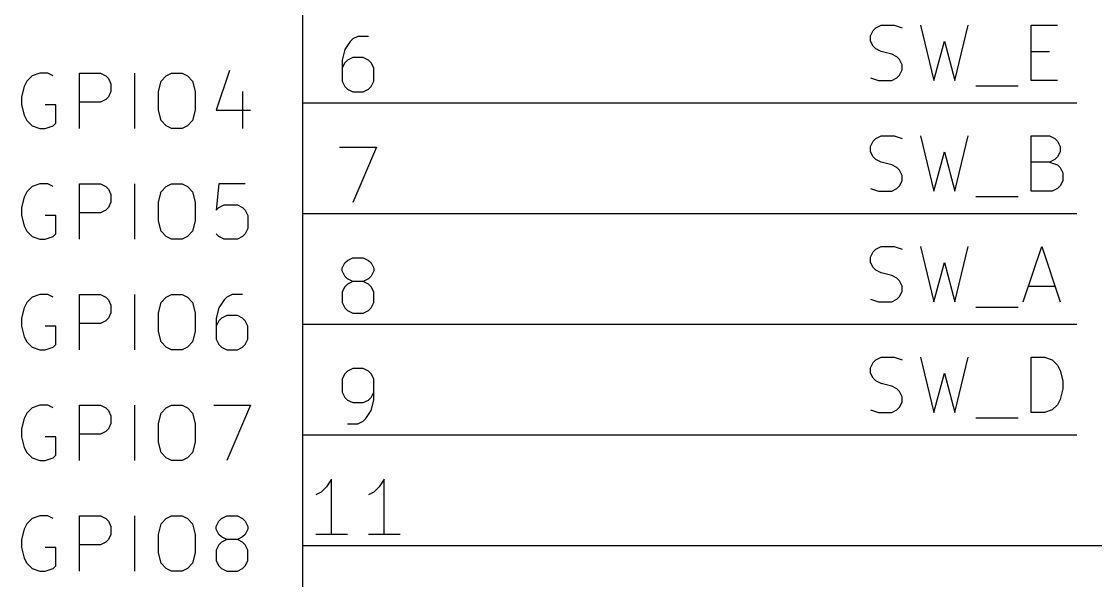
# Model space of a CAD drawing. Extents: x 0.4 to 11.3, y -7.9 to -0.4.
# Drawn here: x 8.646 to 9.617, y -3.632 to -3.126 of the extents above; entities that cross this region are included whole.
import ezdxf

# ---------------------------------------------------------------- set-up
doc = ezdxf.new("R2010")
doc.units = 0
doc.header["$MEASUREMENT"] = 0
for name, color, linetype in [('CYAN2', 4, 'CONTINUOUS'), ('GRAY1', 251, 'CONTINUOUS'), ('GREEN3', 91, 'CONTINUOUS'), ('LYELLOW', 51, 'CONTINUOUS'), ('RED2', 1, 'CONTINUOUS'), ('RED3', 11, 'CONTINUOUS')]:
    doc.layers.add(name, color=color, linetype=linetype)

msp = doc.modelspace()

# ---------------------------------------------------------------- linework, layer by layer
at = {"layer": 'CYAN2', "linetype": 'CONTINUOUS'}
for p, q in [((8.65524, -3.17551), (8.65047, -3.18028)), ((8.65524, -3.17551), (8.65047, -3.18028)), ((8.66238, -3.17313), (8.65524, -3.17551)), ((8.66238, -3.17313), (8.65524, -3.17551)), ((8.66952, -3.17313), (8.66238, -3.17313)), ((8.66952, -3.17313), (8.66238, -3.17313)), ((8.67428, -3.17551), (8.66952, -3.17313)), ((8.67428, -3.17551), (8.66952, -3.17313)), ((8.69809, -3.22313), (8.69809, -3.17313)), ((8.69809, -3.17313), (8.71714, -3.17313)), ((8.69809, -3.22313), (8.69809, -3.17313)), ((8.69809, -3.17313), (8.71714, -3.17313)), ((8.71714, -3.17313), (8.7219, -3.17551)), ((8.71714, -3.17313), (8.7219, -3.17551)), ((8.7219, -3.17551), (8.72428, -3.17789)), ((8.7219, -3.17551), (8.72428, -3.17789)), ((8.74809, -3.22313), (8.74809, -3.17313)), ((8.74809, -3.22313), (8.74809, -3.17313)), ((8.7719, -3.18028), (8.77667, -3.17551)), ((8.7719, -3.18028), (8.77667, -3.17551)), ((8.77667, -3.17551), (8.78143, -3.17313)), ((8.77667, -3.17551), (8.78143, -3.17313)), ((8.78143, -3.17313), (8.79095, -3.17313)), ((8.78143, -3.17313), (8.79095, -3.17313)), ((8.79095, -3.17313), (8.79571, -3.17551)), ((8.79095, -3.17313), (8.79571, -3.17551)), ((8.79571, -3.17551), (8.80047, -3.18028)), ((8.79571, -3.17551), (8.80047, -3.18028)), ((8.83381, -3.17075), (8.82191, -3.20646)), ((8.83381, -3.17075), (8.82191, -3.20646)), ((8.64809, -3.18504), (8.64571, -3.19456)), ((8.64809, -3.18504), (8.64571, -3.19456)), ((8.65047, -3.18028), (8.64809, -3.18504)), ((8.65047, -3.18028), (8.64809, -3.18504)), ((8.72428, -3.17789), (8.72666, -3.18265)), ((8.72428, -3.17789), (8.72666, -3.18265)), ((8.72666, -3.18265), (8.72666, -3.1898)), ((8.72666, -3.18265), (8.72666, -3.1898)), ((8.76952, -3.1898), (8.7719, -3.18028)), ((8.76952, -3.1898), (8.7719, -3.18028)), ((8.80047, -3.18028), (8.80285, -3.1898)), ((8.80047, -3.18028), (8.80285, -3.1898)), ((8.64571, -3.19456), (8.64571, -3.2017)), ((8.64571, -3.19456), (8.64571, -3.2017)), ((8.72428, -3.19456), (8.7219, -3.19694)), ((8.72428, -3.19456), (8.7219, -3.19694)), ((8.72666, -3.1898), (8.72428, -3.19456)), ((8.72666, -3.1898), (8.72428, -3.19456)), ((8.76952, -3.20646), (8.76952, -3.1898)), ((8.76952, -3.20646), (8.76952, -3.1898)), ((8.80285, -3.1898), (8.80285, -3.20646)), ((8.80285, -3.1898), (8.80285, -3.20646)), ((8.84571, -3.1898), (8.84571, -3.22313)), ((8.84571, -3.1898), (8.84571, -3.22313)), ((8.64571, -3.2017), (8.64809, -3.21122)), ((8.64571, -3.2017), (8.64809, -3.21122)), ((8.67666, -3.2017), (8.66714, -3.2017)), ((8.67666, -3.2017), (8.66714, -3.2017)), ((8.67666, -3.21837), (8.67666, -3.2017)), ((8.67666, -3.21837), (8.67666, -3.2017)), ((8.71714, -3.19932), (8.69809, -3.19932)), ((8.71714, -3.19932), (8.69809, -3.19932)), ((8.7219, -3.19694), (8.71714, -3.19932)), ((8.7219, -3.19694), (8.71714, -3.19932)), ((8.64809, -3.21122), (8.65047, -3.21599)), ((8.64809, -3.21122), (8.65047, -3.21599)), ((8.7719, -3.21599), (8.76952, -3.20646)), ((8.7719, -3.21599), (8.76952, -3.20646)), ((8.80285, -3.20646), (8.80047, -3.21599)), ((8.80285, -3.20646), (8.80047, -3.21599)), ((8.82191, -3.20646), (8.85285, -3.20646)), ((8.82191, -3.20646), (8.85285, -3.20646)), ((8.65047, -3.21599), (8.65524, -3.22075)), ((8.65047, -3.21599), (8.65524, -3.22075)), ((8.65524, -3.22075), (8.66238, -3.22313)), ((8.65524, -3.22075), (8.66238, -3.22313)), ((8.66238, -3.22313), (8.66714, -3.22313)), ((8.66238, -3.22313), (8.66714, -3.22313)), ((8.66714, -3.22313), (8.67428, -3.22075)), ((8.66714, -3.22313), (8.67428, -3.22075)), ((8.67428, -3.22075), (8.67666, -3.21837)), ((8.67428, -3.22075), (8.67666, -3.21837)), ((8.77667, -3.22075), (8.7719, -3.21599)), ((8.77667, -3.22075), (8.7719, -3.21599)), ((8.78143, -3.22313), (8.77667, -3.22075)), ((8.78143, -3.22313), (8.77667, -3.22075)), ((8.79095, -3.22313), (8.78143, -3.22313)), ((8.79095, -3.22313), (8.78143, -3.22313)), ((8.79571, -3.22075), (8.79095, -3.22313)), ((8.79571, -3.22075), (8.79095, -3.22313)), ((8.80047, -3.21599), (8.79571, -3.22075)), ((8.80047, -3.21599), (8.79571, -3.22075)), ((8.66238, -3.27313), (8.65524, -3.27551)), ((8.66238, -3.27313), (8.65524, -3.27551)), ((8.66952, -3.27313), (8.66238, -3.27313)), ((8.66952, -3.27313), (8.66238, -3.27313)), ((8.67428, -3.27551), (8.66952, -3.27313)), ((8.67428, -3.27551), (8.66952, -3.27313)), ((8.69809, -3.32313), (8.69809, -3.27313)), ((8.69809, -3.27313), (8.71714, -3.27313)), ((8.69809, -3.32313), (8.69809, -3.27313)), ((8.69809, -3.27313), (8.71714, -3.27313)), ((8.71714, -3.27313), (8.7219, -3.27551)), ((8.71714, -3.27313), (8.7219, -3.27551)), ((8.74809, -3.32313), (8.74809, -3.27313)), ((8.74809, -3.32313), (8.74809, -3.27313)), ((8.77667, -3.27551), (8.78143, -3.27313)), ((8.77667, -3.27551), (8.78143, -3.27313)), ((8.78143, -3.27313), (8.79095, -3.27313)), ((8.78143, -3.27313), (8.79095, -3.27313)), ((8.79095, -3.27313), (8.79571, -3.27551)), ((8.79095, -3.27313), (8.79571, -3.27551)), ((8.82428, -3.27313), (8.82191, -3.29694)), ((8.82428, -3.27313), (8.82191, -3.29694)), ((8.84809, -3.27313), (8.82428, -3.27313)), ((8.84809, -3.27313), (8.82428, -3.27313)), ((8.65047, -3.28028), (8.64809, -3.28504)), ((8.65047, -3.28028), (8.64809, -3.28504)), ((8.65524, -3.27551), (8.65047, -3.28028)), ((8.65524, -3.27551), (8.65047, -3.28028)), ((8.7219, -3.27551), (8.72428, -3.27789)), ((8.7219, -3.27551), (8.72428, -3.27789)), ((8.72428, -3.27789), (8.72666, -3.28265)), ((8.72428, -3.27789), (8.72666, -3.28265)), ((8.72666, -3.28265), (8.72666, -3.2898)), ((8.72666, -3.28265), (8.72666, -3.2898)), ((8.76952, -3.2898), (8.7719, -3.28028)), ((8.76952, -3.2898), (8.7719, -3.28028)), ((8.7719, -3.28028), (8.77667, -3.27551)), ((8.7719, -3.28028), (8.77667, -3.27551)), ((8.79571, -3.27551), (8.80047, -3.28028)), ((8.79571, -3.27551), (8.80047, -3.28028)), ((8.80047, -3.28028), (8.80285, -3.2898)), ((8.80047, -3.28028), (8.80285, -3.2898)), ((8.64809, -3.28504), (8.64571, -3.29456)), ((8.64809, -3.28504), (8.64571, -3.29456)), ((8.72666, -3.2898), (8.72428, -3.29456)), ((8.72666, -3.2898), (8.72428, -3.29456)), ((8.76952, -3.30646), (8.76952, -3.2898)), ((8.76952, -3.30646), (8.76952, -3.2898)), ((8.80285, -3.2898), (8.80285, -3.30646)), ((8.80285, -3.2898), (8.80285, -3.30646)), ((8.82428, -3.29456), (8.82905, -3.29218)), ((8.82428, -3.29456), (8.82905, -3.29218)), ((8.82905, -3.29218), (8.84095, -3.29218)), ((8.82905, -3.29218), (8.84095, -3.29218)), ((8.84095, -3.29218), (8.84571, -3.29456)), ((8.84095, -3.29218), (8.84571, -3.29456)), ((8.64571, -3.29456), (8.64571, -3.3017)), ((8.64571, -3.29456), (8.64571, -3.3017)), ((8.64571, -3.3017), (8.64809, -3.31122)), ((8.64571, -3.3017), (8.64809, -3.31122)), ((8.67666, -3.3017), (8.66714, -3.3017)), ((8.67666, -3.3017), (8.66714, -3.3017)), ((8.67666, -3.31837), (8.67666, -3.3017)), ((8.67666, -3.31837), (8.67666, -3.3017)), ((8.71714, -3.29932), (8.69809, -3.29932)), ((8.71714, -3.29932), (8.69809, -3.29932)), ((8.7219, -3.29694), (8.71714, -3.29932)), ((8.7219, -3.29694), (8.71714, -3.29932)), ((8.72428, -3.29456), (8.7219, -3.29694)), ((8.72428, -3.29456), (8.7219, -3.29694)), ((8.82191, -3.29694), (8.82428, -3.29456)), ((8.82191, -3.29694), (8.82428, -3.29456)), ((8.84571, -3.29456), (8.84809, -3.29694)), ((8.84571, -3.29456), (8.84809, -3.29694)), ((8.84809, -3.29694), (8.85048, -3.3017)), ((8.84809, -3.29694), (8.85048, -3.3017)), ((8.85048, -3.3017), (8.85048, -3.31361)), ((8.85048, -3.3017), (8.85048, -3.31361)), ((8.64809, -3.31122), (8.65047, -3.31599)), ((8.64809, -3.31122), (8.65047, -3.31599)), ((8.7719, -3.31599), (8.76952, -3.30646)), ((8.7719, -3.31599), (8.76952, -3.30646)), ((8.80285, -3.30646), (8.80047, -3.31599)), ((8.80285, -3.30646), (8.80047, -3.31599)), ((8.65047, -3.31599), (8.65524, -3.32075)), ((8.65047, -3.31599), (8.65524, -3.32075)), ((8.65524, -3.32075), (8.66238, -3.32313)), ((8.65524, -3.32075), (8.66238, -3.32313)), ((8.66714, -3.32313), (8.67428, -3.32075)), ((8.66714, -3.32313), (8.67428, -3.32075)), ((8.67428, -3.32075), (8.67666, -3.31837)), ((8.67428, -3.32075), (8.67666, -3.31837)), ((8.77667, -3.32075), (8.7719, -3.31599)), ((8.77667, -3.32075), (8.7719, -3.31599)), ((8.78143, -3.32313), (8.77667, -3.32075)), ((8.78143, -3.32313), (8.77667, -3.32075)), ((8.79571, -3.32075), (8.79095, -3.32313)), ((8.79571, -3.32075), (8.79095, -3.32313)), ((8.80047, -3.31599), (8.79571, -3.32075)), ((8.80047, -3.31599), (8.79571, -3.32075)), ((8.82428, -3.32075), (8.82191, -3.31837)), ((8.82428, -3.32075), (8.82191, -3.31837)), ((8.82905, -3.32313), (8.82428, -3.32075)), ((8.82905, -3.32313), (8.82428, -3.32075)), ((8.84571, -3.32075), (8.84095, -3.32313)), ((8.84571, -3.32075), (8.84095, -3.32313)), ((8.84809, -3.31837), (8.84571, -3.32075)), ((8.84809, -3.31837), (8.84571, -3.32075)), ((8.85048, -3.31361), (8.84809, -3.31837)), ((8.85048, -3.31361), (8.84809, -3.31837)), ((8.66238, -3.32313), (8.66714, -3.32313)), ((8.66238, -3.32313), (8.66714, -3.32313)), ((8.79095, -3.32313), (8.78143, -3.32313)), ((8.79095, -3.32313), (8.78143, -3.32313)), ((8.84095, -3.32313), (8.82905, -3.32313)), ((8.84095, -3.32313), (8.82905, -3.32313)), ((8.65524, -3.37551), (8.65047, -3.38028)), ((8.65524, -3.37551), (8.65047, -3.38028)), ((8.66238, -3.37313), (8.65524, -3.37551)), ((8.66238, -3.37313), (8.65524, -3.37551)), ((8.66952, -3.37313), (8.66238, -3.37313)), ((8.66952, -3.37313), (8.66238, -3.37313)), ((8.67428, -3.37551), (8.66952, -3.37313)), ((8.67428, -3.37551), (8.66952, -3.37313)), ((8.69809, -3.42313), (8.69809, -3.37313)), ((8.69809, -3.37313), (8.71714, -3.37313)), ((8.69809, -3.42313), (8.69809, -3.37313)), ((8.69809, -3.37313), (8.71714, -3.37313)), ((8.71714, -3.37313), (8.7219, -3.37551)), ((8.71714, -3.37313), (8.7219, -3.37551)), ((8.7219, -3.37551), (8.72428, -3.37789)), ((8.7219, -3.37551), (8.72428, -3.37789)), ((8.72428, -3.37789), (8.72666, -3.38265)), ((8.72428, -3.37789), (8.72666, -3.38265)), ((8.74809, -3.42313), (8.74809, -3.37313)), ((8.74809, -3.42313), (8.74809, -3.37313)), ((8.7719, -3.38028), (8.77667, -3.37551)), ((8.7719, -3.38028), (8.77667, -3.37551)), ((8.77667, -3.37551), (8.78143, -3.37313)), ((8.77667, -3.37551), (8.78143, -3.37313)), ((8.78143, -3.37313), (8.79095, -3.37313)), ((8.78143, -3.37313), (8.79095, -3.37313)), ((8.79095, -3.37313), (8.79571, -3.37551)), ((8.79095, -3.37313), (8.79571, -3.37551)), ((8.79571, -3.37551), (8.80047, -3.38028)), ((8.79571, -3.37551), (8.80047, -3.38028)), ((8.82905, -3.37789), (8.82428, -3.38504)), ((8.82905, -3.37789), (8.82428, -3.38504)), ((8.83143, -3.37551), (8.82905, -3.37789)), ((8.83143, -3.37551), (8.82905, -3.37789)), ((8.83619, -3.37313), (8.83143, -3.37551)), ((8.83619, -3.37313), (8.83143, -3.37551)), ((8.84571, -3.37313), (8.83619, -3.37313)), ((8.84571, -3.37313), (8.83619, -3.37313)), ((8.64809, -3.38504), (8.64571, -3.39456)), ((8.64809, -3.38504), (8.64571, -3.39456)), ((8.65047, -3.38028), (8.64809, -3.38504)), ((8.65047, -3.38028), (8.64809, -3.38504)), ((8.72666, -3.3898), (8.72428, -3.39456)), ((8.72666, -3.3898), (8.72428, -3.39456)), ((8.72666, -3.38265), (8.72666, -3.3898)), ((8.72666, -3.38265), (8.72666, -3.3898)), ((8.76952, -3.3898), (8.7719, -3.38028)), ((8.76952, -3.3898), (8.7719, -3.38028)), ((8.76952, -3.40646), (8.76952, -3.3898)), ((8.76952, -3.40646), (8.76952, -3.3898)), ((8.80047, -3.38028), (8.80285, -3.3898)), ((8.80047, -3.38028), (8.80285, -3.3898)), ((8.80285, -3.3898), (8.80285, -3.40646)), ((8.80285, -3.3898), (8.80285, -3.40646)), ((8.82428, -3.38504), (8.82191, -3.39456)), ((8.82428, -3.38504), (8.82191, -3.39456)), ((8.64571, -3.39456), (8.64571, -3.4017)), ((8.64571, -3.39456), (8.64571, -3.4017)), ((8.71714, -3.39932), (8.69809, -3.39932)), ((8.71714, -3.39932), (8.69809, -3.39932)), ((8.7219, -3.39694), (8.71714, -3.39932)), ((8.7219, -3.39694), (8.71714, -3.39932)), ((8.72428, -3.39456), (8.7219, -3.39694)), ((8.72428, -3.39456), (8.7219, -3.39694)), ((8.82191, -3.39456), (8.82191, -3.41361)), ((8.82191, -3.39456), (8.82191, -3.41361)), ((8.82428, -3.39694), (8.82191, -3.4017)), ((8.82428, -3.39694), (8.82191, -3.4017)), ((8.82667, -3.39456), (8.82428, -3.39694)), ((8.82667, -3.39456), (8.82428, -3.39694)), ((8.83143, -3.39218), (8.82667, -3.39456)), ((8.83143, -3.39218), (8.82667, -3.39456)), ((8.84095, -3.39218), (8.83143, -3.39218)), ((8.84095, -3.39218), (8.83143, -3.39218)), ((8.84571, -3.39456), (8.84095, -3.39218)), ((8.84571, -3.39456), (8.84095, -3.39218)), ((8.84809, -3.39694), (8.84571, -3.39456)), ((8.84809, -3.39694), (8.84571, -3.39456)), ((8.85048, -3.4017), (8.84809, -3.39694)), ((8.85048, -3.4017), (8.84809, -3.39694)), ((8.64571, -3.4017), (8.64809, -3.41122)), ((8.64571, -3.4017), (8.64809, -3.41122)), ((8.67666, -3.4017), (8.66714, -3.4017)), ((8.67666, -3.4017), (8.66714, -3.4017)), ((8.67666, -3.41837), (8.67666, -3.4017)), ((8.67666, -3.41837), (8.67666, -3.4017)), ((8.7719, -3.41599), (8.76952, -3.40646)), ((8.7719, -3.41599), (8.76952, -3.40646)), ((8.80285, -3.40646), (8.80047, -3.41599)), ((8.80285, -3.40646), (8.80047, -3.41599)), ((8.85048, -3.41361), (8.85048, -3.4017)), ((8.85048, -3.41361), (8.85048, -3.4017)), ((8.64809, -3.41122), (8.65047, -3.41599)), ((8.64809, -3.41122), (8.65047, -3.41599)), ((8.65047, -3.41599), (8.65524, -3.42075)), ((8.65047, -3.41599), (8.65524, -3.42075)), ((8.67428, -3.42075), (8.67666, -3.41837)), ((8.67428, -3.42075), (8.67666, -3.41837)), ((8.77667, -3.42075), (8.7719, -3.41599)), ((8.77667, -3.42075), (8.7719, -3.41599)), ((8.80047, -3.41599), (8.79571, -3.42075)), ((8.80047, -3.41599), (8.79571, -3.42075)), ((8.82191, -3.41361), (8.82428, -3.41837)), ((8.82191, -3.41361), (8.82428, -3.41837)), ((8.82428, -3.41837), (8.82667, -3.42075)), ((8.82428, -3.41837), (8.82667, -3.42075)), ((8.84571, -3.42075), (8.84809, -3.41837)), ((8.84571, -3.42075), (8.84809, -3.41837)), ((8.84809, -3.41837), (8.85048, -3.41361)), ((8.84809, -3.41837), (8.85048, -3.41361)), ((8.65524, -3.42075), (8.66238, -3.42313)), ((8.65524, -3.42075), (8.66238, -3.42313)), ((8.66238, -3.42313), (8.66714, -3.42313)), ((8.66238, -3.42313), (8.66714, -3.42313)), ((8.66714, -3.42313), (8.67428, -3.42075)), ((8.66714, -3.42313), (8.67428, -3.42075)), ((8.78143, -3.42313), (8.77667, -3.42075)), ((8.78143, -3.42313), (8.77667, -3.42075)), ((8.79095, -3.42313), (8.78143, -3.42313)), ((8.79095, -3.42313), (8.78143, -3.42313)), ((8.79571, -3.42075), (8.79095, -3.42313)), ((8.79571, -3.42075), (8.79095, -3.42313)), ((8.82667, -3.42075), (8.83143, -3.42313)), ((8.82667, -3.42075), (8.83143, -3.42313)), ((8.83143, -3.42313), (8.84095, -3.42313)), ((8.83143, -3.42313), (8.84095, -3.42313)), ((8.84095, -3.42313), (8.84571, -3.42075)), ((8.84095, -3.42313), (8.84571, -3.42075)), ((8.65524, -3.47551), (8.65047, -3.48028)), ((8.65524, -3.47551), (8.65047, -3.48028)), ((8.66238, -3.47313), (8.65524, -3.47551)), ((8.66238, -3.47313), (8.65524, -3.47551)), ((8.66952, -3.47313), (8.66238, -3.47313)), ((8.66952, -3.47313), (8.66238, -3.47313)), ((8.67428, -3.47551), (8.66952, -3.47313)), ((8.67428, -3.47551), (8.66952, -3.47313)), ((8.69809, -3.52313), (8.69809, -3.47313)), ((8.69809, -3.47313), (8.71714, -3.47313)), ((8.69809, -3.52313), (8.69809, -3.47313)), ((8.69809, -3.47313), (8.71714, -3.47313)), ((8.71714, -3.47313), (8.7219, -3.47551)), ((8.71714, -3.47313), (8.7219, -3.47551)), ((8.7219, -3.47551), (8.72428, -3.47789)), ((8.7219, -3.47551), (8.72428, -3.47789)), ((8.74809, -3.52313), (8.74809, -3.47313)), ((8.74809, -3.52313), (8.74809, -3.47313)), ((8.7719, -3.48028), (8.77667, -3.47551)), ((8.7719, -3.48028), (8.77667, -3.47551)), ((8.77667, -3.47551), (8.78143, -3.47313)), ((8.77667, -3.47551), (8.78143, -3.47313)), ((8.78143, -3.47313), (8.79095, -3.47313)), ((8.78143, -3.47313), (8.79095, -3.47313)), ((8.79095, -3.47313), (8.79571, -3.47551)), ((8.79095, -3.47313), (8.79571, -3.47551)), ((8.79571, -3.47551), (8.80047, -3.48028)), ((8.79571, -3.47551), (8.80047, -3.48028)), ((8.81952, -3.47313), (8.85285, -3.47313)), ((8.81952, -3.47313), (8.85285, -3.47313)), ((8.85285, -3.47313), (8.83143, -3.52313)), ((8.85285, -3.47313), (8.83143, -3.52313)), ((8.64809, -3.48504), (8.64571, -3.49456)), ((8.64809, -3.48504), (8.64571, -3.49456)), ((8.65047, -3.48028), (8.64809, -3.48504)), ((8.65047, -3.48028), (8.64809, -3.48504)), ((8.72428, -3.47789), (8.72666, -3.48265)), ((8.72428, -3.47789), (8.72666, -3.48265)), ((8.72666, -3.48265), (8.72666, -3.4898)), ((8.72666, -3.48265), (8.72666, -3.4898)), ((8.76952, -3.4898), (8.7719, -3.48028)), ((8.76952, -3.4898), (8.7719, -3.48028)), ((8.80047, -3.48028), (8.80285, -3.4898)), ((8.80047, -3.48028), (8.80285, -3.4898)), ((8.64571, -3.49456), (8.64571, -3.5017)), ((8.64571, -3.49456), (8.64571, -3.5017)), ((8.72428, -3.49456), (8.7219, -3.49694)), ((8.72428, -3.49456), (8.7219, -3.49694)), ((8.72666, -3.4898), (8.72428, -3.49456)), ((8.72666, -3.4898), (8.72428, -3.49456)), ((8.76952, -3.50646), (8.76952, -3.4898)), ((8.76952, -3.50646), (8.76952, -3.4898)), ((8.80285, -3.4898), (8.80285, -3.50646)), ((8.80285, -3.4898), (8.80285, -3.50646)), ((8.64571, -3.5017), (8.64809, -3.51122)), ((8.64571, -3.5017), (8.64809, -3.51122)), ((8.67666, -3.5017), (8.66714, -3.5017)), ((8.67666, -3.5017), (8.66714, -3.5017)), ((8.67666, -3.51837), (8.67666, -3.5017)), ((8.67666, -3.51837), (8.67666, -3.5017)), ((8.71714, -3.49932), (8.69809, -3.49932)), ((8.71714, -3.49932), (8.69809, -3.49932)), ((8.7219, -3.49694), (8.71714, -3.49932)), ((8.7219, -3.49694), (8.71714, -3.49932)), ((8.64809, -3.51122), (8.65047, -3.51599)), ((8.64809, -3.51122), (8.65047, -3.51599)), ((8.65047, -3.51599), (8.65524, -3.52075)), ((8.65047, -3.51599), (8.65524, -3.52075)), ((8.7719, -3.51599), (8.76952, -3.50646)), ((8.7719, -3.51599), (8.76952, -3.50646)), ((8.77667, -3.52075), (8.7719, -3.51599)), ((8.77667, -3.52075), (8.7719, -3.51599)), ((8.80047, -3.51599), (8.79571, -3.52075)), ((8.80047, -3.51599), (8.79571, -3.52075)), ((8.80285, -3.50646), (8.80047, -3.51599)), ((8.80285, -3.50646), (8.80047, -3.51599)), ((8.65524, -3.52075), (8.66238, -3.52313)), ((8.65524, -3.52075), (8.66238, -3.52313)), ((8.66238, -3.52313), (8.66714, -3.52313)), ((8.66238, -3.52313), (8.66714, -3.52313)), ((8.66714, -3.52313), (8.67428, -3.52075)), ((8.66714, -3.52313), (8.67428, -3.52075)), ((8.67428, -3.52075), (8.67666, -3.51837)), ((8.67428, -3.52075), (8.67666, -3.51837)), ((8.78143, -3.52313), (8.77667, -3.52075)), ((8.78143, -3.52313), (8.77667, -3.52075)), ((8.79095, -3.52313), (8.78143, -3.52313)), ((8.79095, -3.52313), (8.78143, -3.52313)), ((8.79571, -3.52075), (8.79095, -3.52313)), ((8.79571, -3.52075), (8.79095, -3.52313)), ((8.66238, -3.57313), (8.65524, -3.57551)), ((8.66238, -3.57313), (8.65524, -3.57551)), ((8.66952, -3.57313), (8.66238, -3.57313)), ((8.66952, -3.57313), (8.66238, -3.57313)), ((8.67428, -3.57551), (8.66952, -3.57313)), ((8.67428, -3.57551), (8.66952, -3.57313)), ((8.69809, -3.62313), (8.69809, -3.57313)), ((8.69809, -3.57313), (8.71714, -3.57313)), ((8.69809, -3.62313), (8.69809, -3.57313)), ((8.69809, -3.57313), (8.71714, -3.57313)), ((8.71714, -3.57313), (8.7219, -3.57551)), ((8.71714, -3.57313), (8.7219, -3.57551)), ((8.74809, -3.62313), (8.74809, -3.57313)), ((8.74809, -3.62313), (8.74809, -3.57313)), ((8.77667, -3.57551), (8.78143, -3.57313)), ((8.77667, -3.57551), (8.78143, -3.57313)), ((8.78143, -3.57313), (8.79095, -3.57313)), ((8.78143, -3.57313), (8.79095, -3.57313)), ((8.79095, -3.57313), (8.79571, -3.57551)), ((8.79095, -3.57313), (8.79571, -3.57551)), ((8.82667, -3.57551), (8.83143, -3.57313)), ((8.82667, -3.57551), (8.83143, -3.57313)), ((8.83143, -3.57313), (8.84095, -3.57313)), ((8.83143, -3.57313), (8.84095, -3.57313)), ((8.84095, -3.57313), (8.84571, -3.57551)), ((8.84095, -3.57313), (8.84571, -3.57551)), ((8.65047, -3.58028), (8.64809, -3.58504)), ((8.65047, -3.58028), (8.64809, -3.58504)), ((8.65524, -3.57551), (8.65047, -3.58028)), ((8.65524, -3.57551), (8.65047, -3.58028)), ((8.7219, -3.57551), (8.72428, -3.57789)), ((8.7219, -3.57551), (8.72428, -3.57789)), ((8.72428, -3.57789), (8.72666, -3.58265)), ((8.72428, -3.57789), (8.72666, -3.58265)), ((8.72666, -3.58265), (8.72666, -3.5898)), ((8.72666, -3.58265), (8.72666, -3.5898)), ((8.76952, -3.5898), (8.7719, -3.58028)), ((8.76952, -3.5898), (8.7719, -3.58028)), ((8.7719, -3.58028), (8.77667, -3.57551)), ((8.7719, -3.58028), (8.77667, -3.57551)), ((8.79571, -3.57551), (8.80047, -3.58028)), ((8.79571, -3.57551), (8.80047, -3.58028)), ((8.80047, -3.58028), (8.80285, -3.5898)), ((8.80047, -3.58028), (8.80285, -3.5898)), ((8.82191, -3.58265), (8.82428, -3.57789)), ((8.82191, -3.58265), (8.82428, -3.57789)), ((8.82191, -3.58504), (8.82191, -3.58265)), ((8.82191, -3.58504), (8.82191, -3.58265)), ((8.82428, -3.57789), (8.82667, -3.57551)), ((8.82428, -3.57789), (8.82667, -3.57551)), ((8.84571, -3.57551), (8.84809, -3.57789)), ((8.84571, -3.57551), (8.84809, -3.57789)), ((8.84809, -3.57789), (8.85048, -3.58265)), ((8.84809, -3.57789), (8.85048, -3.58265)), ((8.85048, -3.58265), (8.85048, -3.58504)), ((8.85048, -3.58265), (8.85048, -3.58504)), ((8.64809, -3.58504), (8.64571, -3.59456)), ((8.64809, -3.58504), (8.64571, -3.59456)), ((8.72666, -3.5898), (8.72428, -3.59456)), ((8.72666, -3.5898), (8.72428, -3.59456)), ((8.76952, -3.60646), (8.76952, -3.5898)), ((8.76952, -3.60646), (8.76952, -3.5898)), ((8.80285, -3.5898), (8.80285, -3.60646)), ((8.80285, -3.5898), (8.80285, -3.60646)), ((8.82428, -3.5898), (8.82191, -3.58504)), ((8.82428, -3.5898), (8.82191, -3.58504)), ((8.82667, -3.59218), (8.82428, -3.5898)), ((8.82667, -3.59218), (8.82428, -3.5898)), ((8.83143, -3.59456), (8.82667, -3.59218)), ((8.83143, -3.59456), (8.82667, -3.59218)), ((8.84571, -3.59218), (8.84095, -3.59456)), ((8.84571, -3.59218), (8.84095, -3.59456)), ((8.84809, -3.5898), (8.84571, -3.59218)), ((8.84809, -3.5898), (8.84571, -3.59218)), ((8.85048, -3.58504), (8.84809, -3.5898)), ((8.85048, -3.58504), (8.84809, -3.5898)), ((8.64571, -3.59456), (8.64571, -3.6017)), ((8.64571, -3.59456), (8.64571, -3.6017)), ((8.64571, -3.6017), (8.64809, -3.61122)), ((8.64571, -3.6017), (8.64809, -3.61122)), ((8.67666, -3.6017), (8.66714, -3.6017)), ((8.67666, -3.6017), (8.66714, -3.6017)), ((8.67666, -3.61837), (8.67666, -3.6017)), ((8.67666, -3.61837), (8.67666, -3.6017)), ((8.71714, -3.59932), (8.69809, -3.59932)), ((8.71714, -3.59932), (8.69809, -3.59932)), ((8.7219, -3.59694), (8.71714, -3.59932)), ((8.7219, -3.59694), (8.71714, -3.59932)), ((8.72428, -3.59456), (8.7219, -3.59694)), ((8.72428, -3.59456), (8.7219, -3.59694)), ((8.82428, -3.59932), (8.82191, -3.60408)), ((8.82428, -3.59932), (8.82191, -3.60408)), ((8.82667, -3.59694), (8.82428, -3.59932)), ((8.82667, -3.59694), (8.82428, -3.59932)), ((8.83143, -3.59456), (8.82667, -3.59694)), ((8.83143, -3.59456), (8.82667, -3.59694)), ((8.84095, -3.59456), (8.83143, -3.59456)), ((8.84095, -3.59456), (8.83143, -3.59456)), ((8.84571, -3.59694), (8.84095, -3.59456)), ((8.84571, -3.59694), (8.84095, -3.59456)), ((8.84809, -3.59932), (8.84571, -3.59694)), ((8.84809, -3.59932), (8.84571, -3.59694)), ((8.85048, -3.60408), (8.84809, -3.59932)), ((8.85048, -3.60408), (8.84809, -3.59932)), ((8.64809, -3.61122), (8.65047, -3.61599)), ((8.64809, -3.61122), (8.65047, -3.61599)), ((8.7719, -3.61599), (8.76952, -3.60646)), ((8.7719, -3.61599), (8.76952, -3.60646)), ((8.80285, -3.60646), (8.80047, -3.61599)), ((8.80285, -3.60646), (8.80047, -3.61599)), ((8.82191, -3.60408), (8.82191, -3.61361)), ((8.82191, -3.60408), (8.82191, -3.61361)), ((8.85048, -3.61361), (8.85048, -3.60408)), ((8.85048, -3.61361), (8.85048, -3.60408)), ((8.65047, -3.61599), (8.65524, -3.62075)), ((8.65047, -3.61599), (8.65524, -3.62075)), ((8.65524, -3.62075), (8.66238, -3.62313)), ((8.65524, -3.62075), (8.66238, -3.62313)), ((8.66714, -3.62313), (8.67428, -3.62075)), ((8.66714, -3.62313), (8.67428, -3.62075)), ((8.67428, -3.62075), (8.67666, -3.61837)), ((8.67428, -3.62075), (8.67666, -3.61837)), ((8.77667, -3.62075), (8.7719, -3.61599)), ((8.77667, -3.62075), (8.7719, -3.61599)), ((8.78143, -3.62313), (8.77667, -3.62075)), ((8.78143, -3.62313), (8.77667, -3.62075)), ((8.79571, -3.62075), (8.79095, -3.62313)), ((8.79571, -3.62075), (8.79095, -3.62313)), ((8.80047, -3.61599), (8.79571, -3.62075)), ((8.80047, -3.61599), (8.79571, -3.62075)), ((8.82191, -3.61361), (8.82428, -3.61837)), ((8.82191, -3.61361), (8.82428, -3.61837)), ((8.82428, -3.61837), (8.82667, -3.62075)), ((8.82428, -3.61837), (8.82667, -3.62075)), ((8.82667, -3.62075), (8.83143, -3.62313)), ((8.82667, -3.62075), (8.83143, -3.62313)), ((8.84095, -3.62313), (8.84571, -3.62075)), ((8.84095, -3.62313), (8.84571, -3.62075)), ((8.84571, -3.62075), (8.84809, -3.61837)), ((8.84571, -3.62075), (8.84809, -3.61837)), ((8.84809, -3.61837), (8.85048, -3.61361)), ((8.84809, -3.61837), (8.85048, -3.61361)), ((8.66238, -3.62313), (8.66714, -3.62313)), ((8.66238, -3.62313), (8.66714, -3.62313)), ((8.79095, -3.62313), (8.78143, -3.62313)), ((8.79095, -3.62313), (8.78143, -3.62313)), ((8.83143, -3.62313), (8.84095, -3.62313)), ((8.83143, -3.62313), (8.84095, -3.62313))]:
    msp.add_line(p, q, dxfattribs=at)
at = {"layer": 'GRAY1', "linetype": 'CONTINUOUS'}
for p, q in [((9.41363, -3.13932), (9.41601, -3.13456)), ((9.41601, -3.13456), (9.41839, -3.13218)), ((9.41839, -3.13218), (9.42316, -3.1298)), ((9.42316, -3.1298), (9.43506, -3.1298)), ((9.43506, -3.1298), (9.4422, -3.13218)), ((9.45887, -3.1298), (9.47078, -3.1798)), ((9.48982, -3.1798), (9.50173, -3.1298)), ((9.55887, -3.1798), (9.55887, -3.1298)), ((9.55887, -3.1298), (9.58268, -3.1298)), ((9.41363, -3.14409), (9.41363, -3.13932)), ((9.41601, -3.14885), (9.41363, -3.14409)), ((9.47078, -3.1798), (9.4803, -3.14409)), ((9.4803, -3.14409), (9.48982, -3.1798)), ((9.41839, -3.15123), (9.41601, -3.14885)), ((9.42316, -3.15361), (9.41839, -3.15123)), ((9.43268, -3.15599), (9.42316, -3.15361)), ((9.43744, -3.15837), (9.43268, -3.15599)), ((9.55887, -3.15361), (9.57554, -3.15361)), ((9.43982, -3.16075), (9.43744, -3.15837)), ((9.4422, -3.16552), (9.43982, -3.16075)), ((9.4422, -3.17028), (9.4422, -3.16552)), ((9.43744, -3.17742), (9.43982, -3.17504)), ((9.43982, -3.17504), (9.4422, -3.17028)), ((9.41363, -3.17742), (9.42078, -3.1798)), ((9.42078, -3.1798), (9.43268, -3.1798)), ((9.43268, -3.1798), (9.43744, -3.17742)), ((9.50887, -3.18456), (9.54696, -3.18456)), ((9.58268, -3.1798), (9.55887, -3.1798)), ((9.41601, -3.23456), (9.41839, -3.23218)), ((9.41839, -3.23218), (9.42316, -3.2298)), ((9.42316, -3.2298), (9.43506, -3.2298)), ((9.43506, -3.2298), (9.4422, -3.23218)), ((9.45887, -3.2298), (9.47078, -3.2798)), ((9.48982, -3.2798), (9.50173, -3.2298)), ((9.55887, -3.2798), (9.55887, -3.2298)), ((9.55887, -3.2298), (9.57554, -3.2298)), ((9.57554, -3.2298), (9.5803, -3.23218)), ((9.5803, -3.23218), (9.58268, -3.23456)), ((9.41363, -3.23932), (9.41601, -3.23456)), ((9.41363, -3.24409), (9.41363, -3.23932)), ((9.41601, -3.24885), (9.41363, -3.24409)), ((9.47078, -3.2798), (9.4803, -3.24409)), ((9.4803, -3.24409), (9.48982, -3.2798)), ((9.58268, -3.23456), (9.58506, -3.23932)), ((9.58506, -3.24409), (9.58268, -3.24885)), ((9.58506, -3.23932), (9.58506, -3.24409)), ((9.41839, -3.25123), (9.41601, -3.24885)), ((9.42316, -3.25361), (9.41839, -3.25123)), ((9.43268, -3.25599), (9.42316, -3.25361)), ((9.57554, -3.25361), (9.55887, -3.25361)), ((9.5803, -3.25123), (9.57554, -3.25361)), ((9.57554, -3.25361), (9.58268, -3.25599)), ((9.58268, -3.24885), (9.5803, -3.25123)), ((9.43744, -3.25837), (9.43268, -3.25599)), ((9.43982, -3.26075), (9.43744, -3.25837)), ((9.4422, -3.26552), (9.43982, -3.26075)), ((9.58268, -3.25599), (9.58506, -3.25837)), ((9.58506, -3.25837), (9.58744, -3.26313)), ((9.58744, -3.26313), (9.58744, -3.27028)), ((9.43982, -3.27504), (9.4422, -3.27028)), ((9.4422, -3.27028), (9.4422, -3.26552)), ((9.58744, -3.27028), (9.58506, -3.27504)), ((9.41363, -3.27742), (9.42078, -3.2798)), ((9.42078, -3.2798), (9.43268, -3.2798)), ((9.43268, -3.2798), (9.43744, -3.27742)), ((9.43744, -3.27742), (9.43982, -3.27504)), ((9.57791, -3.2798), (9.55887, -3.2798)), ((9.58268, -3.27742), (9.57791, -3.2798)), ((9.58506, -3.27504), (9.58268, -3.27742)), ((9.50887, -3.28456), (9.54696, -3.28456)), ((9.41839, -3.33218), (9.42316, -3.3298)), ((9.42316, -3.3298), (9.43506, -3.3298)), ((9.43506, -3.3298), (9.4422, -3.33218)), ((9.45887, -3.3298), (9.47078, -3.3798)), ((9.48982, -3.3798), (9.50173, -3.3298)), ((9.55172, -3.3798), (9.56839, -3.3298)), ((9.56839, -3.3298), (9.58506, -3.3798)), ((9.41363, -3.33932), (9.41601, -3.33456)), ((9.41363, -3.34409), (9.41363, -3.33932)), ((9.41601, -3.33456), (9.41839, -3.33218)), ((9.41601, -3.34885), (9.41363, -3.34409)), ((9.41839, -3.35123), (9.41601, -3.34885)), ((9.47078, -3.3798), (9.4803, -3.34409)), ((9.4803, -3.34409), (9.48982, -3.3798)), ((9.42316, -3.35361), (9.41839, -3.35123)), ((9.43268, -3.35599), (9.42316, -3.35361)), ((9.43744, -3.35837), (9.43268, -3.35599)), ((9.43982, -3.36075), (9.43744, -3.35837)), ((9.4422, -3.36552), (9.43982, -3.36075)), ((9.43982, -3.37504), (9.4422, -3.37028)), ((9.4422, -3.37028), (9.4422, -3.36552)), ((9.55649, -3.36552), (9.5803, -3.36552)), ((9.41363, -3.37742), (9.42078, -3.3798)), ((9.42078, -3.3798), (9.43268, -3.3798)), ((9.43268, -3.3798), (9.43744, -3.37742)), ((9.43744, -3.37742), (9.43982, -3.37504)), ((9.50887, -3.38456), (9.54696, -3.38456)), ((9.41363, -3.43932), (9.41601, -3.43456)), ((9.41601, -3.43456), (9.41839, -3.43218)), ((9.41839, -3.43218), (9.42316, -3.4298)), ((9.42316, -3.4298), (9.43506, -3.4298)), ((9.43506, -3.4298), (9.4422, -3.43218)), ((9.45887, -3.4298), (9.47078, -3.4798)), ((9.48982, -3.4798), (9.50173, -3.4298)), ((9.55887, -3.4798), (9.55887, -3.4298)), ((9.55887, -3.4298), (9.57077, -3.4298)), ((9.57077, -3.4298), (9.57791, -3.43218)), ((9.57791, -3.43218), (9.58268, -3.43694)), ((9.58268, -3.43694), (9.58506, -3.4417)), ((9.41363, -3.44409), (9.41363, -3.43932)), ((9.41601, -3.44885), (9.41363, -3.44409)), ((9.47078, -3.4798), (9.4803, -3.44409)), ((9.4803, -3.44409), (9.48982, -3.4798)), ((9.58506, -3.4417), (9.58744, -3.45123)), ((9.41839, -3.45123), (9.41601, -3.44885)), ((9.42316, -3.45361), (9.41839, -3.45123)), ((9.43268, -3.45599), (9.42316, -3.45361)), ((9.43744, -3.45837), (9.43268, -3.45599)), ((9.58744, -3.45123), (9.58744, -3.45837)), ((9.43982, -3.46075), (9.43744, -3.45837)), ((9.4422, -3.46552), (9.43982, -3.46075)), ((9.4422, -3.47028), (9.4422, -3.46552)), ((9.58744, -3.45837), (9.58506, -3.46789)), ((9.43744, -3.47742), (9.43982, -3.47504)), ((9.43982, -3.47504), (9.4422, -3.47028)), ((9.58268, -3.47266), (9.57791, -3.47742)), ((9.58506, -3.46789), (9.58268, -3.47266)), ((9.41363, -3.47742), (9.42078, -3.4798)), ((9.42078, -3.4798), (9.43268, -3.4798)), ((9.43268, -3.4798), (9.43744, -3.47742)), ((9.50887, -3.48456), (9.54696, -3.48456)), ((9.57077, -3.4798), (9.55887, -3.4798)), ((9.57791, -3.47742), (9.57077, -3.4798))]:
    msp.add_line(p, q, dxfattribs=at)
at = {"layer": 'GREEN3', "linetype": 'CONTINUOUS'}
for p, q in [((9, -3.2), (9.6, -3.2)), ((9, -3.3), (9.6, -3.3)), ((9, -3.4), (9.6, -3.4)), ((9, -3.5), (9.6, -3.5)), ((9, -3.6), (10.1, -3.6))]:
    msp.add_line(p, q, dxfattribs=at)
at = {"layer": 'LYELLOW', "linetype": 'CONTINUOUS'}
msp.add_line((8.9, -2.2), (8.9, -6), dxfattribs=at)
at = {"layer": 'RED2', "linetype": 'CONTINUOUS'}
for p, q in [((8.9, -2.2), (8.9, -6)), ((8.9, -3.2), (9, -3.2)), ((8.9, -3.2), (9, -3.2)), ((8.9, -3.3), (9, -3.3)), ((8.9, -3.3), (9, -3.3)), ((8.9, -3.4), (9, -3.4)), ((8.9, -3.4), (9, -3.4)), ((8.9, -3.5), (9, -3.5)), ((8.9, -3.5), (9, -3.5)), ((8.9, -3.6), (9, -3.6)), ((8.9, -3.6), (9, -3.6))]:
    msp.add_line(p, q, dxfattribs=at)
at = {"layer": 'RED3', "linetype": 'CONTINUOUS'}
for p, q in [((8.94286, -3.14464), (8.93809, -3.15178)), ((8.94286, -3.14464), (8.93809, -3.15178)), ((8.94524, -3.14226), (8.94286, -3.14464)), ((8.94524, -3.14226), (8.94286, -3.14464)), ((8.95, -3.13988), (8.94524, -3.14226)), ((8.95, -3.13988), (8.94524, -3.14226)), ((8.95952, -3.13988), (8.95, -3.13988)), ((8.95952, -3.13988), (8.95, -3.13988)), ((8.93809, -3.15178), (8.93572, -3.16131)), ((8.93809, -3.15178), (8.93572, -3.16131)), ((8.93572, -3.16131), (8.93572, -3.18035)), ((8.93572, -3.16131), (8.93572, -3.18035)), ((8.93809, -3.16369), (8.93572, -3.16845)), ((8.93809, -3.16369), (8.93572, -3.16845)), ((8.94048, -3.16131), (8.93809, -3.16369)), ((8.94048, -3.16131), (8.93809, -3.16369)), ((8.94524, -3.15893), (8.94048, -3.16131)), ((8.94524, -3.15893), (8.94048, -3.16131)), ((8.95476, -3.15893), (8.94524, -3.15893)), ((8.95476, -3.15893), (8.94524, -3.15893)), ((8.95952, -3.16131), (8.95476, -3.15893)), ((8.95952, -3.16131), (8.95476, -3.15893)), ((8.96191, -3.16369), (8.95952, -3.16131)), ((8.96191, -3.16369), (8.95952, -3.16131)), ((8.96429, -3.16845), (8.96191, -3.16369)), ((8.96429, -3.16845), (8.96191, -3.16369)), ((8.96429, -3.18035), (8.96429, -3.16845)), ((8.96429, -3.18035), (8.96429, -3.16845)), ((8.93572, -3.18035), (8.93809, -3.18512)), ((8.93572, -3.18035), (8.93809, -3.18512)), ((8.93809, -3.18512), (8.94048, -3.1875)), ((8.93809, -3.18512), (8.94048, -3.1875)), ((8.95952, -3.1875), (8.96191, -3.18512)), ((8.95952, -3.1875), (8.96191, -3.18512)), ((8.96191, -3.18512), (8.96429, -3.18035)), ((8.96191, -3.18512), (8.96429, -3.18035)), ((8.94048, -3.1875), (8.94524, -3.18988)), ((8.94048, -3.1875), (8.94524, -3.18988)), ((8.94524, -3.18988), (8.95476, -3.18988)), ((8.94524, -3.18988), (8.95476, -3.18988)), ((8.95476, -3.18988), (8.95952, -3.1875)), ((8.95476, -3.18988), (8.95952, -3.1875)), ((8.93333, -3.23988), (8.96667, -3.23988)), ((8.93333, -3.23988), (8.96667, -3.23988)), ((8.96667, -3.23988), (8.94524, -3.28988)), ((8.96667, -3.23988), (8.94524, -3.28988)), ((8.94048, -3.34226), (8.94524, -3.33988)), ((8.94048, -3.34226), (8.94524, -3.33988)), ((8.94524, -3.33988), (8.95476, -3.33988)), ((8.94524, -3.33988), (8.95476, -3.33988)), ((8.95476, -3.33988), (8.95952, -3.34226)), ((8.95476, -3.33988), (8.95952, -3.34226)), ((8.93572, -3.3494), (8.93809, -3.34464)), ((8.93572, -3.3494), (8.93809, -3.34464)), ((8.93572, -3.35178), (8.93572, -3.3494)), ((8.93572, -3.35178), (8.93572, -3.3494)), ((8.93809, -3.34464), (8.94048, -3.34226)), ((8.93809, -3.34464), (8.94048, -3.34226)), ((8.95952, -3.34226), (8.96191, -3.34464)), ((8.95952, -3.34226), (8.96191, -3.34464)), ((8.96191, -3.34464), (8.96429, -3.3494)), ((8.96191, -3.34464), (8.96429, -3.3494)), ((8.96429, -3.3494), (8.96429, -3.35178)), ((8.96429, -3.3494), (8.96429, -3.35178)), ((8.93809, -3.35655), (8.93572, -3.35178)), ((8.93809, -3.35655), (8.93572, -3.35178)), ((8.94048, -3.35893), (8.93809, -3.35655)), ((8.94048, -3.35893), (8.93809, -3.35655)), ((8.94524, -3.36131), (8.94048, -3.35893)), ((8.94524, -3.36131), (8.94048, -3.35893)), ((8.95952, -3.35893), (8.95476, -3.36131)), ((8.95952, -3.35893), (8.95476, -3.36131)), ((8.96191, -3.35655), (8.95952, -3.35893)), ((8.96191, -3.35655), (8.95952, -3.35893)), ((8.96429, -3.35178), (8.96191, -3.35655)), ((8.96429, -3.35178), (8.96191, -3.35655)), ((8.93809, -3.36607), (8.93572, -3.37083)), ((8.93809, -3.36607), (8.93572, -3.37083)), ((8.94048, -3.36369), (8.93809, -3.36607)), ((8.94048, -3.36369), (8.93809, -3.36607)), ((8.94524, -3.36131), (8.94048, -3.36369)), ((8.94524, -3.36131), (8.94048, -3.36369)), ((8.95476, -3.36131), (8.94524, -3.36131)), ((8.95476, -3.36131), (8.94524, -3.36131)), ((8.95952, -3.36369), (8.95476, -3.36131)), ((8.95952, -3.36369), (8.95476, -3.36131)), ((8.96191, -3.36607), (8.95952, -3.36369)), ((8.96191, -3.36607), (8.95952, -3.36369)), ((8.96429, -3.37083), (8.96191, -3.36607)), ((8.96429, -3.37083), (8.96191, -3.36607)), ((8.93572, -3.37083), (8.93572, -3.38035)), ((8.93572, -3.37083), (8.93572, -3.38035)), ((8.96429, -3.38035), (8.96429, -3.37083)), ((8.96429, -3.38035), (8.96429, -3.37083)), ((8.93572, -3.38035), (8.93809, -3.38512)), ((8.93572, -3.38035), (8.93809, -3.38512)), ((8.93809, -3.38512), (8.94048, -3.3875)), ((8.93809, -3.38512), (8.94048, -3.3875)), ((8.94048, -3.3875), (8.94524, -3.38988)), ((8.94048, -3.3875), (8.94524, -3.38988)), ((8.95476, -3.38988), (8.95952, -3.3875)), ((8.95476, -3.38988), (8.95952, -3.3875)), ((8.95952, -3.3875), (8.96191, -3.38512)), ((8.95952, -3.3875), (8.96191, -3.38512)), ((8.96191, -3.38512), (8.96429, -3.38035)), ((8.96191, -3.38512), (8.96429, -3.38035)), ((8.94524, -3.38988), (8.95476, -3.38988)), ((8.94524, -3.38988), (8.95476, -3.38988)), ((8.93809, -3.44464), (8.93572, -3.4494)), ((8.93809, -3.44464), (8.93572, -3.4494)), ((8.94048, -3.44226), (8.93809, -3.44464)), ((8.94048, -3.44226), (8.93809, -3.44464)), ((8.94524, -3.43988), (8.94048, -3.44226)), ((8.94524, -3.43988), (8.94048, -3.44226)), ((8.95476, -3.43988), (8.94524, -3.43988)), ((8.95476, -3.43988), (8.94524, -3.43988)), ((8.95952, -3.44226), (8.95476, -3.43988)), ((8.95952, -3.44226), (8.95476, -3.43988)), ((8.96191, -3.44464), (8.95952, -3.44226)), ((8.96191, -3.44464), (8.95952, -3.44226)), ((8.96429, -3.4494), (8.96191, -3.44464)), ((8.96429, -3.4494), (8.96191, -3.44464)), ((8.93572, -3.4494), (8.93572, -3.46131)), ((8.93572, -3.4494), (8.93572, -3.46131)), ((8.96429, -3.46845), (8.96429, -3.4494)), ((8.96429, -3.46845), (8.96429, -3.4494)), ((8.93572, -3.46131), (8.93809, -3.46607)), ((8.93572, -3.46131), (8.93809, -3.46607)), ((8.93809, -3.46607), (8.94048, -3.46845)), ((8.93809, -3.46607), (8.94048, -3.46845)), ((8.95952, -3.46845), (8.96191, -3.46607)), ((8.95952, -3.46845), (8.96191, -3.46607)), ((8.96191, -3.46607), (8.96429, -3.46131)), ((8.96191, -3.46607), (8.96429, -3.46131)), ((8.94048, -3.46845), (8.94524, -3.47083)), ((8.94048, -3.46845), (8.94524, -3.47083)), ((8.94524, -3.47083), (8.95476, -3.47083)), ((8.94524, -3.47083), (8.95476, -3.47083)), ((8.95476, -3.47083), (8.95952, -3.46845)), ((8.95476, -3.47083), (8.95952, -3.46845)), ((8.96191, -3.47797), (8.96429, -3.46845)), ((8.96191, -3.47797), (8.96429, -3.46845)), ((8.95476, -3.4875), (8.95714, -3.48512)), ((8.95476, -3.4875), (8.95714, -3.48512)), ((8.95714, -3.48512), (8.96191, -3.47797)), ((8.95714, -3.48512), (8.96191, -3.47797)), ((8.94048, -3.48988), (8.95, -3.48988)), ((8.94048, -3.48988), (8.95, -3.48988)), ((8.95, -3.48988), (8.95476, -3.4875)), ((8.95, -3.48988), (8.95476, -3.4875)), ((8.92619, -3.53988), (8.92143, -3.54702)), ((8.92619, -3.53988), (8.92143, -3.54702)), ((8.92619, -3.58988), (8.92619, -3.53988)), ((8.92619, -3.58988), (8.92619, -3.53988)), ((8.97381, -3.53988), (8.96905, -3.54702)), ((8.97381, -3.53988), (8.96905, -3.54702)), ((8.97381, -3.58988), (8.97381, -3.53988)), ((8.97381, -3.58988), (8.97381, -3.53988)), ((8.91667, -3.55178), (8.91191, -3.55417)), ((8.91667, -3.55178), (8.91191, -3.55417)), ((8.92143, -3.54702), (8.91667, -3.55178)), ((8.92143, -3.54702), (8.91667, -3.55178)), ((8.96428, -3.55178), (8.95952, -3.55417)), ((8.96428, -3.55178), (8.95952, -3.55417)), ((8.96905, -3.54702), (8.96428, -3.55178)), ((8.96905, -3.54702), (8.96428, -3.55178)), ((8.94048, -3.58988), (8.91191, -3.58988)), ((8.94048, -3.58988), (8.91191, -3.58988)), ((8.98809, -3.58988), (8.95952, -3.58988)), ((8.98809, -3.58988), (8.95952, -3.58988))]:
    msp.add_line(p, q, dxfattribs=at)

doc.saveas('drawing.dxf')
